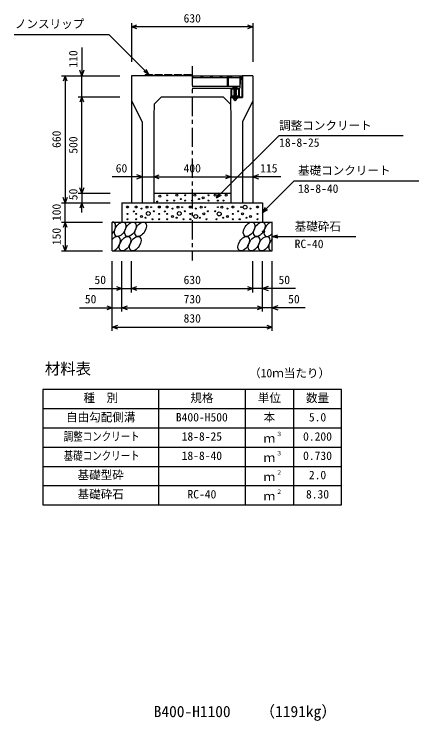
# Model space of a CAD drawing. Units: millimetres, scale not verified. Extents: x -16800 to 16800, y -5940 to 5940.
# Drawn here: x 4433 to 6532, y 32 to 3702 of the extents above; entities that cross this region are included whole.
import ezdxf
from ezdxf.enums import TextEntityAlignment as Align

# ---------------------------------------------------------------- set-up
doc = ezdxf.new("R2010")
doc.units = ezdxf.units.MM
doc.header["$LTSCALE"] = 20
doc.header["$PDMODE"] = 32
doc.header["$PDSIZE"] = 10
doc.linetypes.add('CHAIN1', pattern=[8, 5, -1, 1, -1])
doc.linetypes.add('DOTTED', pattern=[1.75, 0.25, -1.5])
for name, color, linetype, lineweight in [('0-0_DIM', 7, 'Continuous', 25), ('0-2_HATCH', 6, 'Continuous', 25), ('0-3_HYO', 3, 'Continuous', 25), ('0-4_HYO2', 4, 'Continuous', 25), ('0-5_OUTLINE', 3, 'Continuous', 25), ('0-6_TXT', 7, 'Continuous', 25)]:
    doc.layers.add(name, color=color, linetype=linetype, lineweight=lineweight)
doc.layers.add('0-A__0-0_', color=4, linetype='Continuous')
doc.styles.add('ＭＳ ゴシック', font='')
doc.styles.get('ＭＳ ゴシック').set_extended_font_data('MS Gothic')

msp = doc.modelspace()

# ---------------------------------------------------------------- linework, layer by layer
at = {"layer": '0-0_DIM'}
for p, q in [((5041.78, 3655.74), (5041.78, 3454)), ((5671.78, 3635.74), (5041.78, 3635.74)), ((5671.78, 3655.74), (5671.78, 3454)), ((4432.68, 3596.07), (4924.75, 3596.07)), ((5131.78, 3389.03), (4924.75, 3596.07)), ((4784.25, 3529.69), (4784.25, 3382.53)), ((5131.78, 3389.03), (5116.78, 3415.01)), ((4677.58, 3382.53), (4980.91, 3382.53)), ((4697.58, 3382.53), (4697.58, 2722.53)), ((4784.25, 3272.53), (4784.25, 3382.53)), ((5131.78, 3389.03), (5105.8, 3404.03)), ((4764.25, 3272.53), (4980.91, 3272.53)), ((4784.25, 2772.53), (4784.25, 3272.53)), ((5096.78, 2856.74), (4940.6, 2856.74)), ((5096.78, 2856.74), (5156.78, 2856.74)), ((5156.78, 2856.74), (5556.78, 2856.74)), ((5556.78, 2856.74), (5671.78, 2856.74)), ((5816.25, 2856.74), (5671.78, 2856.74)), ((5885.44, 2836.19), (5721.78, 2672.53)), ((5885.44, 2836.19), (6532.31, 2836.19)), ((4764.25, 2772.53), (4930.91, 2772.53)), ((4784.25, 2772.53), (4784.25, 2722.53)), ((5483.1, 2747.53), (5498.1, 2773.51)), ((5483.1, 2747.53), (5509.08, 2762.53)), ((4677.58, 2722.53), (4930.91, 2722.53)), ((4697.58, 2622.53), (4697.58, 2722.53)), ((4784.25, 2672.53), (4784.25, 2722.53)), ((5721.78, 2672.53), (5736.78, 2698.51)), ((5721.78, 2672.53), (5747.76, 2687.53)), ((4677.58, 2622.53), (4891.78, 2622.53)), ((4697.58, 2622.53), (4697.58, 2472.53)), ((5771.78, 2547.53), (5800.76, 2555.3)), ((5771.78, 2547.53), (6205.1, 2547.53)), ((5771.78, 2547.53), (5800.76, 2539.77)), ((4677.58, 2472.53), (4891.78, 2472.53)), ((4941.78, 2057.02), (4941.78, 2419.36)), ((4991.78, 2157.02), (4991.78, 2419.36)), ((5041.78, 2257.02), (5041.78, 2419.36)), ((5671.78, 2257.02), (5671.78, 2419.36)), ((5721.78, 2157.02), (5721.78, 2419.36)), ((5771.78, 2057.02), (5771.78, 2419.36)), ((4821.78, 2277.02), (5041.78, 2277.02)), ((5041.78, 2277.02), (5671.78, 2277.02)), ((5891.78, 2277.02), (5671.78, 2277.02)), ((4771.78, 2177.02), (4991.78, 2177.02)), ((4991.78, 2177.02), (5721.78, 2177.02)), ((5941.78, 2177.02), (5721.78, 2177.02)), ((4941.78, 2077.02), (5771.78, 2077.02))]:
    msp.add_line(p, q, dxfattribs=at)
at = {"layer": '0-0_DIM', "linetype": 'CHAIN1'}
msp.add_line((5356.78, 3432.53), (5356.78, 2422.53), dxfattribs=at)
at = {"layer": '0-0_DIM'}
for points in [[(5070.01, 3625.48), (5041.82, 3635.74), (5070.01, 3646)], [(5643.63, 3646), (5671.82, 3635.74), (5643.63, 3625.48)], [(4707.84, 3354.34), (4697.58, 3382.53), (4687.32, 3354.34)], [(4794.51, 3410.72), (4784.25, 3382.53), (4773.99, 3410.72)], [(4794.51, 3244.34), (4784.25, 3272.53), (4773.99, 3244.34)], [(5483.1, 2747.53), (5807.57, 3072), (6451.12, 3072)], [(5068.59, 2846.48), (5096.78, 2856.74), (5068.59, 2867)], [(5184.97, 2846.48), (5156.78, 2856.74), (5184.97, 2867)], [(5528.59, 2867), (5556.78, 2856.74), (5528.59, 2846.48)], [(5699.97, 2867), (5671.78, 2856.74), (5699.97, 2846.48)], [(4794.51, 2800.72), (4784.25, 2772.53), (4773.99, 2800.72)], [(4707.84, 2750.72), (4697.58, 2722.53), (4687.32, 2750.72)], [(4794.51, 2694.34), (4784.25, 2722.53), (4773.99, 2694.34)], [(4707.84, 2594.34), (4697.58, 2622.53), (4687.32, 2594.34)], [(4707.84, 2500.72), (4697.58, 2472.53), (4687.32, 2500.72)], [(4963.59, 2287.28), (4991.78, 2277.02), (4963.59, 2266.76)], [(5069.97, 2266.76), (5041.78, 2277.02), (5069.97, 2287.28)], [(5643.59, 2287.28), (5671.78, 2277.02), (5643.59, 2266.76)], [(5749.97, 2287.28), (5721.78, 2277.02), (5749.97, 2266.76)], [(4913.59, 2187.28), (4941.78, 2177.02), (4913.59, 2166.76)], [(5019.97, 2166.76), (4991.78, 2177.02), (5019.97, 2187.28)], [(5693.59, 2187.28), (5721.78, 2177.02), (5693.59, 2166.76)], [(5799.97, 2187.28), (5771.78, 2177.02), (5799.97, 2166.76)], [(4969.97, 2066.76), (4941.78, 2077.02), (4969.97, 2087.28)], [(5743.59, 2087.28), (5771.78, 2077.02), (5743.59, 2066.76)]]:
    msp.add_lwpolyline(points, dxfattribs=at)
at = {"layer": '0-2_HATCH'}
for p, q in [((5112.78, 3389.03), (5111.78, 3382.53)), ((5112.78, 3389.03), (5150.78, 3389.03)), ((5150.78, 3389.03), (5151.78, 3382.53)), ((5162.78, 3389.03), (5161.78, 3382.53)), ((5162.78, 3389.03), (5200.78, 3389.03)), ((5200.78, 3389.03), (5201.78, 3382.53)), ((5212.78, 3389.03), (5211.78, 3382.53)), ((5212.78, 3389.03), (5250.78, 3389.03)), ((5250.78, 3389.03), (5251.78, 3382.53)), ((5262.78, 3389.03), (5261.78, 3382.53)), ((5262.78, 3389.03), (5300.78, 3389.03)), ((5300.78, 3389.03), (5301.78, 3382.53)), ((5312.78, 3389.03), (5311.78, 3382.53)), ((5312.78, 3389.03), (5350.78, 3389.03)), ((5350.78, 3389.03), (5351.78, 3382.53)), ((5356.78, 3382.53), (5609.28, 3382.53)), ((5537.78, 3382.53), (5537.78, 3327.53)), ((5542.28, 3382.53), (5542.28, 3327.53)), ((5603.28, 3382.53), (5603.28, 3317.53)), ((5614.28, 3382.53), (5614.28, 3272.53)), ((5617.48, 3382.53), (5617.48, 3269.33)), ((5356.78, 3372.53), (5537.78, 3372.53)), ((5542.28, 3372.53), (5603.28, 3372.53)), ((5356.78, 3327.53), (5603.28, 3327.53)), ((5356.78, 3317.53), (5603.28, 3317.53)), ((5570.78, 3325.03), (5568.78, 3323.53)), ((5568.78, 3317.53), (5568.78, 3323.53)), ((5589.78, 3317.53), (5568.78, 3317.53)), ((5569.11, 3323.81), (5570.78, 3325.03)), ((5587.78, 3325.03), (5570.78, 3325.03)), ((5572.78, 3317.53), (5585.78, 3317.53)), ((5572.78, 3316.53), (5573.78, 3317.53)), ((5573.78, 3315.53), (5572.78, 3316.53)), ((5572.78, 3314.53), (5573.78, 3315.53)), ((5573.78, 3313.53), (5572.78, 3314.53)), ((5572.78, 3312.53), (5573.78, 3313.53)), ((5585.78, 3313.53), (5572.78, 3312.53)), ((5573.78, 3311.53), (5572.78, 3312.53)), ((5572.78, 3310.53), (5573.78, 3311.53)), ((5585.78, 3311.53), (5572.78, 3310.53)), ((5573.78, 3309.53), (5572.78, 3310.53)), ((5572.78, 3308.53), (5573.78, 3309.53)), ((5585.78, 3309.53), (5572.78, 3308.53)), ((5573.78, 3307.53), (5572.78, 3308.53)), ((5572.78, 3306.53), (5573.78, 3307.53)), ((5585.78, 3307.53), (5572.78, 3306.53)), ((5573.78, 3305.53), (5572.78, 3306.53)), ((5585.78, 3305.53), (5572.78, 3304.53)), ((5572.78, 3304.53), (5573.78, 3305.53)), ((5573.78, 3317.53), (5573.78, 3323.53)), ((5584.78, 3317.53), (5584.78, 3323.53)), ((5584.78, 3316.53), (5585.78, 3317.53)), ((5585.78, 3315.53), (5584.78, 3316.53)), ((5584.78, 3312.53), (5585.78, 3313.53)), ((5585.78, 3311.53), (5584.78, 3312.53)), ((5584.78, 3310.53), (5585.78, 3311.53)), ((5585.78, 3309.53), (5584.78, 3310.53)), ((5584.78, 3308.53), (5585.78, 3309.53)), ((5585.78, 3307.53), (5584.78, 3308.53)), ((5584.78, 3304.53), (5585.78, 3305.53)), ((5585.78, 3303.53), (5584.78, 3304.53)), ((5589.46, 3323.81), (5587.78, 3325.03)), ((5589.78, 3317.53), (5589.78, 3323.53)), ((5554.28, 3272.53), (5555.24, 3234.07)), ((5554.28, 3272.53), (5614.28, 3272.53)), ((5554.28, 3269.33), (5617.48, 3269.33)), ((5569.94, 3269.33), (5569.08, 3268.69)), ((5569.08, 3268.69), (5569.08, 3263.5)), ((5588.62, 3269.33), (5569.94, 3269.33)), ((5585.78, 3303.53), (5572.78, 3302.53)), ((5573.78, 3301.53), (5572.78, 3302.53)), ((5585.78, 3301.53), (5572.78, 3300.53)), ((5572.78, 3300.53), (5573.78, 3301.53)), ((5573.78, 3299.53), (5572.78, 3300.53)), ((5585.78, 3299.53), (5572.78, 3298.53)), ((5572.78, 3298.53), (5573.78, 3299.53)), ((5573.78, 3297.53), (5572.78, 3298.53)), ((5585.78, 3297.53), (5572.78, 3296.53)), ((5572.78, 3296.53), (5573.78, 3297.53)), ((5573.78, 3295.53), (5572.78, 3296.53)), ((5585.78, 3295.53), (5572.78, 3294.53)), ((5572.78, 3294.53), (5573.78, 3295.53)), ((5573.78, 3293.53), (5572.78, 3294.53)), ((5585.78, 3293.53), (5572.78, 3292.53)), ((5572.78, 3292.53), (5573.78, 3293.53)), ((5573.78, 3291.54), (5572.78, 3292.53)), ((5572.78, 3290.54), (5573.78, 3291.54)), ((5585.78, 3291.53), (5572.78, 3290.53)), ((5573.78, 3289.54), (5572.78, 3290.54)), ((5585.78, 3289.54), (5572.78, 3288.53)), ((5572.78, 3288.54), (5573.78, 3289.54)), ((5573.78, 3287.54), (5572.78, 3288.54)), ((5585.78, 3287.54), (5572.78, 3286.54)), ((5572.78, 3286.54), (5573.78, 3287.54)), ((5573.78, 3285.54), (5572.78, 3286.54)), ((5585.78, 3285.54), (5572.78, 3284.54)), ((5572.78, 3284.54), (5573.78, 3285.54)), ((5573.78, 3283.54), (5572.78, 3284.54)), ((5585.78, 3283.54), (5572.78, 3282.54)), ((5572.78, 3282.54), (5573.78, 3283.54)), ((5573.78, 3281.54), (5572.78, 3282.54)), ((5585.78, 3281.54), (5572.78, 3280.54)), ((5572.78, 3280.54), (5573.78, 3281.54)), ((5573.78, 3279.54), (5572.78, 3280.54)), ((5585.78, 3279.54), (5572.78, 3278.54)), ((5572.78, 3278.54), (5573.78, 3279.54)), ((5573.78, 3277.54), (5572.78, 3278.54)), ((5585.78, 3277.54), (5572.78, 3276.54)), ((5572.78, 3276.54), (5573.78, 3277.54)), ((5573.78, 3275.54), (5572.78, 3276.54)), ((5572.79, 3274.53), (5573.79, 3275.53)), ((5573.79, 3273.53), (5572.79, 3274.53)), ((5572.79, 3272.53), (5573.79, 3273.53)), ((5573.79, 3271.53), (5572.79, 3272.53)), ((5572.79, 3270.53), (5573.79, 3271.53)), ((5573.79, 3269.53), (5572.79, 3270.53)), ((5573.6, 3269.33), (5573.79, 3269.53)), ((5573.6, 3269.33), (5585.6, 3269.33)), ((5574.18, 3268.69), (5574.18, 3263.5)), ((5584.39, 3268.69), (5584.39, 3263.5)), ((5584.78, 3302.53), (5585.78, 3303.53)), ((5585.78, 3301.53), (5584.78, 3302.53)), ((5584.78, 3300.53), (5585.78, 3301.53)), ((5584.78, 3300.53), (5585.78, 3299.53)), ((5584.78, 3298.53), (5585.78, 3299.53)), ((5584.78, 3298.53), (5585.78, 3297.53)), ((5584.78, 3296.53), (5585.78, 3297.53)), ((5584.78, 3296.53), (5585.78, 3295.53)), ((5584.78, 3294.53), (5585.78, 3295.53)), ((5584.78, 3294.53), (5585.78, 3293.53)), ((5584.78, 3292.53), (5585.78, 3293.53)), ((5584.78, 3292.53), (5585.78, 3291.53)), ((5584.78, 3290.53), (5585.78, 3291.53)), ((5584.78, 3290.53), (5585.78, 3289.53)), ((5584.78, 3288.53), (5585.78, 3289.54)), ((5584.78, 3288.53), (5585.78, 3287.54)), ((5584.78, 3286.54), (5585.78, 3287.54)), ((5584.78, 3286.54), (5585.78, 3285.54)), ((5584.78, 3284.54), (5585.78, 3285.54)), ((5584.78, 3284.54), (5585.78, 3283.54)), ((5584.78, 3282.54), (5585.78, 3283.54)), ((5584.78, 3282.54), (5585.78, 3281.54)), ((5584.78, 3280.54), (5585.78, 3281.54)), ((5584.78, 3280.54), (5585.78, 3279.54)), ((5584.78, 3278.54), (5585.78, 3279.54)), ((5584.78, 3278.54), (5585.79, 3277.53)), ((5584.78, 3276.54), (5585.78, 3277.54)), ((5584.78, 3276.54), (5585.79, 3275.53)), ((5584.79, 3274.53), (5585.79, 3275.53)), ((5584.79, 3274.53), (5585.79, 3273.53)), ((5584.79, 3272.53), (5585.79, 3273.53)), ((5584.79, 3272.53), (5585.79, 3271.53)), ((5584.79, 3270.53), (5585.79, 3271.53)), ((5584.79, 3270.53), (5585.79, 3269.53)), ((5585.6, 3269.33), (5585.79, 3269.53)), ((5588.62, 3269.33), (5589.49, 3268.69)), ((5589.49, 3268.69), (5589.49, 3263.5)), ((5570.77, 3262.53), (5569.08, 3263.5)), ((5570.77, 3262.21), (5570.77, 3262.53)), ((5587.8, 3262.53), (5570.77, 3262.53)), ((5587.8, 3262.21), (5570.77, 3262.21)), ((5587.8, 3262.53), (5589.49, 3263.5)), ((5587.8, 3262.21), (5587.8, 3262.53))]:
    msp.add_line(p, q, dxfattribs=at)
at = {"layer": '0-2_HATCH', "linetype": 'DOTTED'}
for p, q in [((5585.78, 3317.53), (5572.78, 3316.53)), ((5585.78, 3315.53), (5572.78, 3314.53)), ((5585.79, 3275.53), (5572.79, 3274.53)), ((5585.79, 3273.53), (5572.79, 3272.53)), ((5585.79, 3271.53), (5572.79, 3270.53))]:
    msp.add_line(p, q, dxfattribs=at)
at = {"layer": '0-2_HATCH'}
for points in [[(5359.78, 3382.53), (5359.78, 3376.53), (5356.78, 3376.53)], [(5409.78, 3382.53), (5409.78, 3376.53), (5403.78, 3376.53), (5403.78, 3382.53)], [(5459.78, 3382.53), (5459.78, 3376.53), (5453.78, 3376.53), (5453.78, 3382.53)], [(5509.78, 3382.53), (5509.78, 3376.53), (5503.78, 3376.53), (5503.78, 3382.53)], [(5559.78, 3382.53), (5559.78, 3376.53), (5553.78, 3376.53), (5553.78, 3382.53)], [(5603.28, 3338.53), (5606.28, 3338.53), (5609.28, 3382.53)], [(5572.78, 3302.53), (5573.78, 3303.53), (5572.78, 3304.53)], [(5585.78, 3313.53), (5584.78, 3314.53), (5585.78, 3315.53)], [(5585.78, 3305.53), (5584.78, 3306.53), (5585.78, 3307.53)]]:
    msp.add_lwpolyline(points, dxfattribs=at)
for points in [[(5599.28, 3317.53), (5599.28, 3272.53), (5559.28, 3272.53), (5559.28, 3317.53)], [(5596.08, 3314.33), (5596.08, 3275.73), (5562.48, 3275.73), (5562.48, 3314.33)]]:
    msp.add_lwpolyline(points, close=True, dxfattribs=at)
for centre, radius in [((5188.82, 2756.79), 5), ((5226.28, 2761.85), 2.5), ((5276.18, 2761.85), 5), ((5320.75, 2761.85), 2.5), ((5370.66, 2761.85), 5), ((5412.71, 2748.71), 5), ((5440.75, 2761.85), 2.5), ((5475.92, 2761.56), 5), ((5532.61, 2761.85), 5), ((5174.8, 2728.78), 2.5), ((5226.28, 2733.83), 2.5), ((5262.17, 2733.83), 2.5), ((5297.21, 2741.71), 2.5), ((5320.75, 2733.83), 2.5), ((5356.64, 2733.83), 2.5), ((5391.69, 2741.71), 2.5), ((5440.75, 2733.83), 2.5), ((5489.94, 2733.55), 2.5), ((5518.59, 2733.83), 2.5), ((5021.11, 2700.59), 5), ((5053.43, 2677.79), 2.5), ((5065.85, 2700.59), 5), ((5093.89, 2692.71), 2.5), ((5121.92, 2699.71), 5), ((5142.95, 2699.71), 2.5), ((5156.97, 2678.7), 2.5), ((5185.85, 2700.59), 5), ((5214.33, 2677.79), 2.5), ((5226.75, 2700.59), 5), ((5254.79, 2692.71), 2.5), ((5282.82, 2699.71), 5), ((5303.86, 2699.71), 2.5), ((5317.87, 2678.7), 2.5), ((5346.75, 2700.59), 5), ((5374.79, 2692.71), 2.5), ((5402.82, 2699.71), 5), ((5423.86, 2699.71), 2.5), ((5437.87, 2678.7), 2.5), ((5475.69, 2678.7), 2.5), ((5489.71, 2699.71), 2.5), ((5510.74, 2699.71), 5), ((5538.78, 2692.71), 2.5), ((5566.82, 2700.59), 5), ((5595.69, 2678.7), 2.5), ((5609.71, 2699.71), 2.5), ((5630.74, 2699.71), 10), ((5658.78, 2692.71), 2.5), ((5695.76, 2700.59), 5), ((5021.11, 2664.69), 2.5), ((5065.85, 2664.69), 2.5), ((5093.89, 2651.56), 5), ((5114.91, 2644.56), 2.5), ((5128.46, 2666.7), 10), ((5185.85, 2664.69), 2.5), ((5226.75, 2664.69), 2.5), ((5254.79, 2651.56), 5), ((5275.82, 2644.56), 2.5), ((5289.36, 2666.7), 10), ((5346.75, 2664.69), 2.5), ((5374.79, 2651.56), 10), ((5395.82, 2644.56), 2.5), ((5416.84, 2664.69), 5), ((5496.72, 2664.69), 10), ((5517.75, 2644.56), 2.5), ((5538.78, 2651.56), 5), ((5566.82, 2664.69), 2.5), ((5616.72, 2664.69), 5), ((5637.75, 2644.56), 2.5), ((5658.78, 2651.56), 5), ((5695.76, 2664.69), 2.5), ((5021.11, 2636.68), 2.5), ((5065.85, 2636.68), 2.5), ((5149.96, 2636.68), 2.5), ((5185.85, 2636.68), 2.5), ((5226.75, 2636.68), 2.5), ((5310.86, 2636.68), 2.5), ((5346.75, 2636.68), 2.5), ((5430.86, 2636.68), 2.5), ((5482.7, 2636.68), 2.5), ((5566.82, 2636.68), 2.5), ((5602.7, 2636.68), 2.5), ((5695.76, 2636.68), 2.5)]:
    msp.add_circle(centre, radius, dxfattribs=at)
for centre, radius, start, end in [((5571.28, 3320.91), 3.62, 46.39563, 133.60437), ((5579.28, 3308.91), 15.62, 69.39075, 110.60925), ((5587.28, 3320.91), 3.62, 46.39563, 133.60437), ((5571.63, 3263.99), 5.35, 61.49832, 118.50684), ((5579.28, 3248.92), 20.42, 75.52621, 104.47362), ((5586.94, 3263.99), 5.35, 61.49231, 118.50169), ((5571.63, 3268.2), 5.35, 241.49843, 298.50089), ((5579.28, 3262.21), 8.19, 180, 359.99995), ((5579.28, 3283.27), 20.42, 255.52638, 284.47374), ((5586.94, 3268.2), 5.35, 241.49989, 298.5)]:
    msp.add_arc(centre, radius, start, end, dxfattribs=at)
for centre, start_param, end_param in [((4929.42, 2585.02), 4.385593, 6.6745444), ((5757.92, 2585.02), 0.3357715, 4.4411806), ((4954.74, 2510.03), 3.5111464, 7.548991), ((5783.25, 2510.03), 1.2110787, 3.5658734)]:
    msp.add_ellipse(centre, major_axis=(21.81, 35.31), ratio=0.5792, start_param=start_param, end_param=end_param, dxfattribs=at)
for centre in [(4982.63, 2585.02), (5035.84, 2585.02), (5089.04, 2585.02), (5651.51, 2585.02), (5704.72, 2585.02), (5007.95, 2510.03), (5061.16, 2510.03), (5623.62, 2510.03), (5676.83, 2510.03), (5730.04, 2510.03)]:
    msp.add_ellipse(centre, major_axis=(21.81, 35.31), ratio=0.5792, dxfattribs=at)
at = {"layer": '0-3_HYO'}
for p, q in [((5181.78, 1753.57), (5181.78, 1153.57)), ((5631.78, 1753.57), (5631.78, 1153.57)), ((5881.78, 1753.57), (5881.78, 1153.57)), ((4581.78, 1653.57), (6131.78, 1653.57))]:
    msp.add_line(p, q, dxfattribs=at)
msp.add_lwpolyline([(4581.78, 1153.57), (6131.78, 1153.57), (6131.78, 1753.57), (4581.78, 1753.57)], close=True, dxfattribs=at)
at = {"layer": '0-4_HYO2'}
for p, q in [((4581.78, 1553.57), (6131.78, 1553.57)), ((4581.78, 1453.57), (6131.78, 1453.57)), ((4581.78, 1353.57), (6131.78, 1353.57)), ((4581.78, 1253.57), (6131.78, 1253.57))]:
    msp.add_line(p, q, dxfattribs=at)
at = {"layer": '0-5_OUTLINE'}
for p, q in [((5356.78, 3382.53), (5041.78, 3382.53)), ((5041.78, 3382.53), (5041.78, 2722.53)), ((5671.78, 3382.53), (5614.28, 3382.53)), ((5671.78, 3382.53), (5671.78, 2722.53)), ((5196.78, 3272.53), (5516.78, 3272.53)), ((5041.78, 3252.53), (5096.78, 3142.53)), ((5671.78, 3252.53), (5616.78, 3142.53)), ((5156.78, 3172.53), (5156.78, 2722.53)), ((5556.78, 3172.53), (5556.78, 2722.53)), ((5096.78, 3142.53), (5096.78, 2722.53)), ((5616.78, 3142.53), (5616.78, 2722.53)), ((5156.78, 2772.53), (5556.78, 2772.53)), ((4991.78, 2722.53), (4991.78, 2622.53)), ((4991.78, 2722.53), (5721.78, 2722.53)), ((5041.78, 2722.53), (5156.78, 2722.53)), ((5556.78, 2722.53), (5671.78, 2722.53)), ((5721.78, 2722.53), (5721.78, 2622.53)), ((4941.78, 2472.53), (4941.78, 2622.53)), ((4941.78, 2622.53), (5771.78, 2622.53)), ((5771.78, 2472.53), (5771.78, 2622.53)), ((4941.78, 2472.53), (5771.78, 2472.53))]:
    msp.add_line(p, q, dxfattribs=at)
for points in [[(5196.78, 3272.53), (5158.32, 3234.07), (5156.78, 3172.53)], [(5516.78, 3272.53), (5555.24, 3234.07), (5556.78, 3172.53)]]:
    msp.add_lwpolyline(points, dxfattribs=at)
at = {"layer": '0-A__0-0_'}
msp.add_point((5726.78, 2572.53), dxfattribs=at)

# ---------------------------------------------------------------- texts
at = {"layer": '0-0_DIM', "style": 'ＭＳ ゴシック'}
for s, p in [('ノンスリップ', (4436.53, 3616.25)), ('630', (5311.78, 3645.74)), ('調整コンクリート', (5807.57, 3088.42)), ('18-8-25', (5807.57, 3000.14)), ('60', (4959.63, 2866.74)), ('400', (5311.78, 2866.74)), ('115', (5709.15, 2866.74)), ('基礎コンクリート', (5905.44, 2854.92)), ('18-8-40', (5905.44, 2761.11)), ('基礎砕石', (5888.1, 2564.71)), ('RC-40', (5888.1, 2474.02)), ('50', (4849.34, 2287.02)), ('630', (5311.78, 2287.02)), ('50', (5804.22, 2287.02)), ('50', (4799.34, 2187.02)), ('730', (5311.78, 2187.02)), ('50', (5854.22, 2187.02)), ('830', (5311.78, 2087.02))]:
    msp.add_text(s, height=43.99, dxfattribs=at).set_placement(p, align=Align.BOTTOM_LEFT)
for s, p in [('110', (4774.25, 3424.62)), ('660', (4687.58, 3007.53)), ('500', (4774.25, 2977.53)), ('50', (4774.25, 2735.86)), ('100', (4687.58, 2627.53)), ('150', (4687.58, 2502.53))]:
    msp.add_text(s, height=43.99, rotation=90, dxfattribs=at).set_placement(p, align=Align.BOTTOM_LEFT)
at = {"layer": '0-6_TXT', "style": 'ＭＳ ゴシック'}
for s, height, p in [('材料表', 58.65, (4591.78, 1813.57)), ('（10ｍ当たり）', 43.99, (5651.78, 1802.57)), ('種\u3000別', 43.99, (4791.78, 1673.57)), ('規格', 43.99, (5346.78, 1673.57)), ('単位', 43.99, (5696.78, 1673.57)), ('数量', 43.99, (5946.78, 1673.57)), ('自由勾配側溝', 43.99, (4701.78, 1573.57)), ('B400-H500', 43.99, (5271.78, 1573.57)), ('本', 43.99, (5726.78, 1573.57)), ('5.0', 43.99, (5961.78, 1573.57)), ('18-8-25', 43.99, (5301.78, 1473.57)), ('ｍ', 43.99, (5726.78, 1463.57)), ('３', 21.99, (5792.32, 1503.94)), ('0.200', 43.99, (5931.78, 1473.57)), ('３', 21.99, (5792.32, 1403.94)), ('18-8-40', 43.99, (5301.78, 1373.57)), ('ｍ', 43.99, (5726.78, 1363.57)), ('0.730', 43.99, (5931.78, 1373.57)), ('基礎型砕', 43.99, (4761.78, 1273.57)), ('２', 21.99, (5792.32, 1303.94)), ('2.0', 43.99, (5961.78, 1273.57)), ('ｍ', 43.99, (5726.78, 1263.57)), ('基礎砕石', 43.99, (4761.78, 1173.57)), ('RC-40', 43.99, (5331.78, 1173.57)), ('２', 21.99, (5792.32, 1203.94)), ('8.30', 43.99, (5946.78, 1173.57)), ('ｍ', 43.99, (5726.78, 1163.57)), ('（1191kg）', 58.65, (5706.64, 33.34)), ('B400-H1100', 58.65, (5156.78, 33.34))]:
    msp.add_text(s, height=height, dxfattribs=at).set_placement(p, align=Align.BOTTOM_LEFT)
at = {"layer": '0-6_TXT', "style": 'ＭＳ ゴシック', "width": 0.8}
for s, p in [('調整コンクリート', (4689.78, 1473.57)), ('基礎コンクリート', (4689.78, 1373.57))]:
    msp.add_text(s, height=43.99, dxfattribs=at).set_placement(p, align=Align.BOTTOM_LEFT)

doc.saveas('drawing.dxf')
